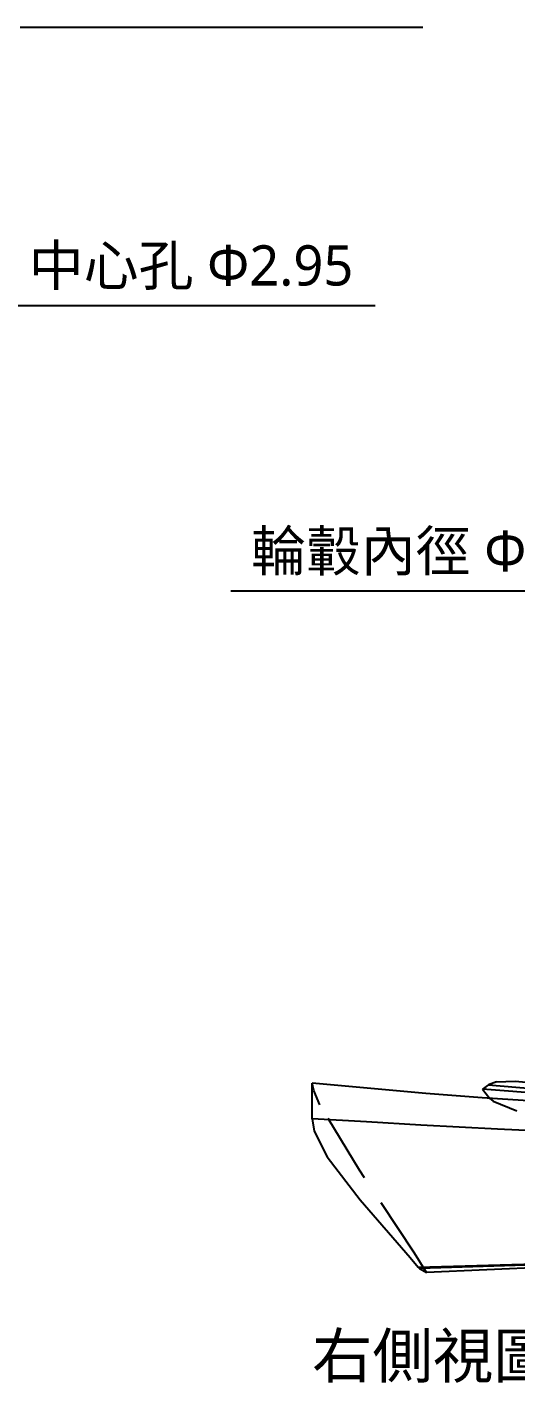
# Model space of a CAD drawing. Header units: metres. Extents: x -7 to 410, y 10 to 287.
# Drawn here: x 92.5 to 116.8, y 104.8 to 172.1 of the extents above; entities that cross this region are included whole.
import ezdxf

# ---------------------------------------------------------------- set-up
doc = ezdxf.new("R2010")
doc.units = ezdxf.units.M
doc.linetypes.add('DASHED', pattern=[4.5, 3, -1.5])
for name, color, linetype in [('DIM', 2, 'Continuous'), ('HIDDEN', 9, 'DASHED'), ('TEXT', 7, 'Continuous'), ('VISIBLE', 3, 'Continuous')]:
    doc.layers.add(name, color=color, linetype=linetype)
doc.styles.add('CHINESE', font='msjh.ttc')

msp = doc.modelspace()

# ---------------------------------------------------------------- linework, layer by layer
at = {"layer": 'DIM', "color": 2}
for p, q in [((92.151, 172.118), (112.151, 172.118)), ((91.571, 158.278), (109.771, 158.278)), ((122.606, 144.086), (102.606, 144.086))]:
    msp.add_line(p, q, dxfattribs=at)
at = {"layer": 'HIDDEN'}
for p, q in [((106.725, 119.282), (106.644, 119.646)), ((107.035, 118.572), (106.725, 119.282)), ((108.998, 115.314), (107.035, 118.572)), ((115.477, 118.887), (115.645, 118.753)), ((115.645, 118.753), (116.808, 118.269)), ((111.729, 111.195), (108.998, 115.314)), ((112.326, 110.241), (111.729, 111.195))]:
    msp.add_line(p, q, dxfattribs=at)
at = {"layer": 'VISIBLE'}
for p, q in [((112.293, 119.133), (106.644, 119.646)), ((106.644, 117.878), (106.644, 119.646)), ((115.407, 119.564), (115.103, 119.351)), ((123.952, 118.644), (115.103, 119.351)), ((115.103, 119.351), (115.477, 118.887)), ((115.805, 119.706), (115.407, 119.564)), ((115.407, 119.564), (123.983, 118.811)), ((115.805, 119.706), (116.726, 119.751)), ((116.726, 119.751), (118.196, 119.618)), ((115.099, 118.915), (112.293, 119.133)), ((117.898, 118.726), (115.099, 118.915)), ((109.344, 117.716), (106.644, 117.878)), ((106.644, 117.878), (106.752, 117.266)), ((106.752, 117.266), (107.392, 115.977)), ((112.044, 117.562), (109.344, 117.716)), ((115.861, 117.359), (112.044, 117.562)), ((119.677, 117.179), (115.861, 117.359)), ((107.392, 115.977), (109.04, 113.85)), ((109.04, 113.85), (111.51, 110.973)), ((111.51, 110.973), (111.91, 110.507)), ((111.91, 110.507), (123.941, 110.825)), ((111.91, 110.507), (111.974, 110.43)), ((123.941, 110.804), (111.974, 110.43)), ((123.941, 110.749), (112.326, 110.241)), ((111.974, 110.43), (112.326, 110.241))]:
    msp.add_line(p, q, dxfattribs=at)

# ---------------------------------------------------------------- texts
at = {"layer": 'DIM', "color": 2, "style": 'CHINESE'}
for s, p in [('中心孔 Φ2.95', (92.571, 159.278)), ('輪轂內徑 Φ5.60', (103.606, 145.086))]:
    msp.add_text(s, height=2, dxfattribs=at).set_placement(p)
at = {"layer": 'TEXT', "style": 'CHINESE'}
msp.add_text('右側視圖 RIGHT VIEW', height=2.2, dxfattribs=at).set_placement((106.644, 105))

doc.saveas('drawing.dxf')
